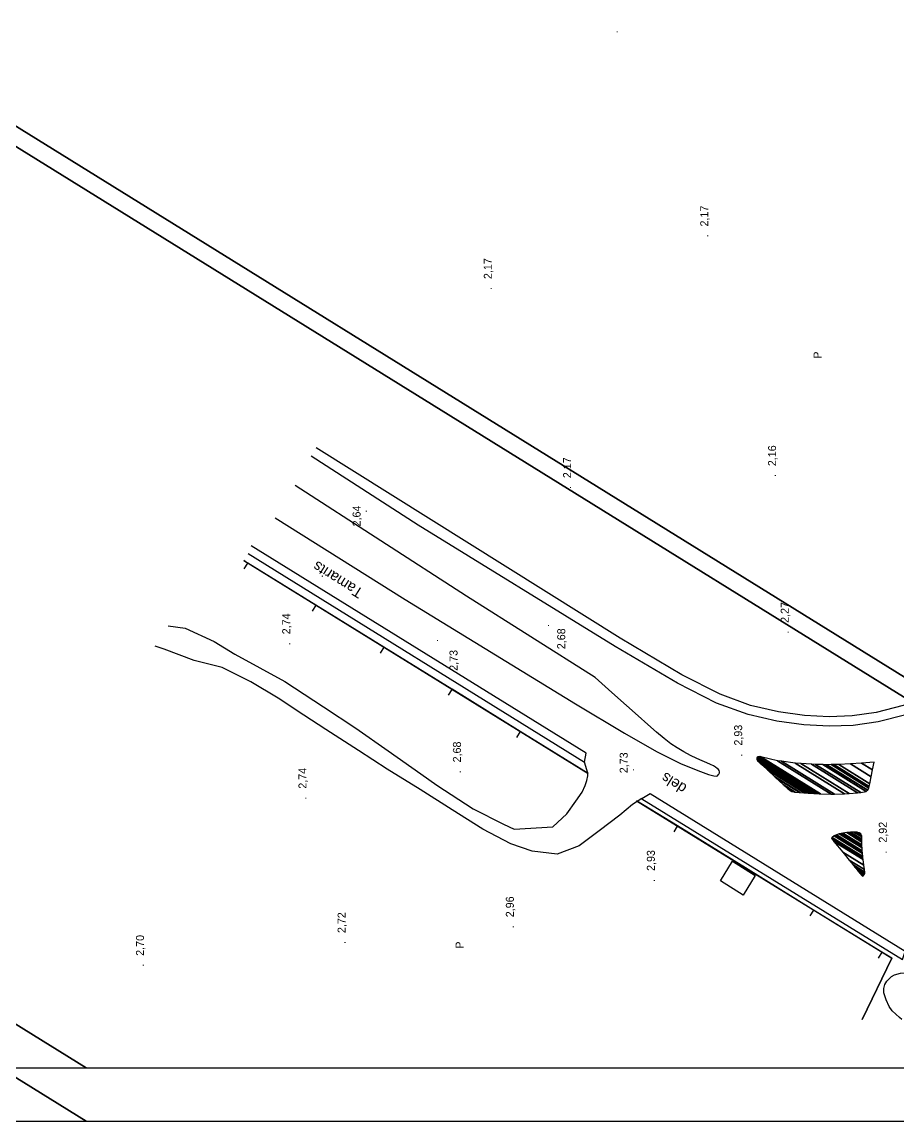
# Model space of a CAD drawing. Extents: x 730654 to 731244, y 4379381 to 4380408.
# Drawn here: x 730950.5 to 731114.7, y 4379381 to 4379587 of the extents above; entities that cross this region are included whole.
import ezdxf

# ---------------------------------------------------------------- set-up
doc = ezdxf.new("R2010")
doc.units = 0
doc.linetypes.add('DASHED', pattern=[0])
doc.layers.get('0').update_dxf_attribs({"linetype": 'CONTINUOUS'})
for name, color, linetype in [('1', 7, 'CONTINUOUS'), ('36', 7, 'CONTINUOUS'), ('44', 7, 'CONTINUOUS'), ('48', 7, 'CONTINUOUS'), ('50', 7, 'CONTINUOUS'), ('8', 7, 'CONTINUOUS'), ('PATTERN_CLASS', 7, 'CONTINUOUS')]:
    doc.layers.add(name, color=color, linetype=linetype)

msp = doc.modelspace()

# ---------------------------------------------------------------- linework, layer by layer
at = {"layer": '1', "color": 0, "linetype": 'CONTINUOUS'}
for p, q in [((730992.79, 4379485.59), (730992.05, 4379486.05)), ((730992.79, 4379485.58), (730992.1, 4379484.47)), ((731005.55, 4379477.69), (731004.87, 4379476.58)), ((731018.32, 4379469.8), (731017.63, 4379468.69)), ((731031.09, 4379461.92), (731018.33, 4379469.81)), ((731031.08, 4379461.91), (731030.4, 4379460.8)), ((731043.85, 4379454.03), (731031.1, 4379461.92)), ((731043.85, 4379454.02), (731043.16, 4379452.91)), ((731056.62, 4379446.14), (731043.86, 4379454.03)), ((731073.34, 4379436.31), (731065.7, 4379441.02)), ((731073.33, 4379436.29), (731072.65, 4379435.19)), ((731086.11, 4379428.43), (731073.35, 4379436.3)), ((731098.88, 4379420.54), (731098.2, 4379419.43)), ((731111.65, 4379412.66), (731110.97, 4379411.55))]:
    msp.add_line(p, q, dxfattribs=at)
for points in [[(731200, 4379585.08), (731175.84, 4379535.46), (731150.35, 4379482.98), (731147.26, 4379478.46), (731144.39, 4379474.98), (731141.57, 4379472.02), (731138.52, 4379469.27), (731135.03, 4379466.52), (731131.04, 4379463.83), (731126.55, 4379461.29), (731121.57, 4379459.02), (731116.19, 4379457.16), (731110.96, 4379455.83), (731106.3, 4379455.14), (731101.81, 4379454.98), (731097.04, 4379455.23), (731091.96, 4379455.92), (731086.59, 4379457.17), (731080.67, 4379459.34), (731073.34, 4379463.04), (731061.67, 4379469.96), (731024.77, 4379492.71), (731004.7, 4379505.6)], [(731148.82, 4379483.94), (731145.82, 4379479.54), (731143.05, 4379476.17), (731140.31, 4379473.31), (731137.36, 4379470.64), (731133.97, 4379467.96), (731130.1, 4379465.36), (731125.74, 4379462.89), (731120.9, 4379460.69), (731115.69, 4379458.88), (731110.63, 4379457.6), (731106.13, 4379456.94), (731101.82, 4379456.78), (731097.2, 4379457.02), (731092.28, 4379457.69), (731087.08, 4379458.91), (731081.35, 4379461), (731074.18, 4379464.62), (731062.61, 4379471.5), (731005.61, 4379507.2)], [(730997.93, 4379494.06), (731022.33, 4379478.77), (731054.23, 4379459.21), (731063.45, 4379453.67), (731069.44, 4379450.25), (731073.94, 4379448.04), (731077.19, 4379446.69), (731079.17, 4379445.96), (731080.2, 4379445.67), (731080.68, 4379445.63), (731080.88, 4379445.73), (731081, 4379445.86), (731081.11, 4379446.04), (731081.22, 4379446.26), (731081.27, 4379446.48), (731081.2, 4379446.69), (731081.05, 4379446.89), (731080.83, 4379447.1), (731080.52, 4379447.33), (731080.1, 4379447.58), (731079.55, 4379447.85), (731078.86, 4379448.14), (731078.01, 4379448.48), (731076.99, 4379448.92), (731075.83, 4379449.48), (731074.57, 4379450.17), (731073.32, 4379450.92), (731072.11, 4379451.71), (731070.85, 4379452.67), (731069.42, 4379453.88), (731067.81, 4379455.33), (731065.99, 4379456.96), (731063.79, 4379458.91), (731061.06, 4379461.3), (731057.91, 4379464.1), (731033.84, 4379479.35), (731001.71, 4379500.13)], [(730992.87, 4379487.38), (731055.95, 4379448.25), (731056.24, 4379449.94), (731012.3, 4379477.13), (730993.45, 4379488.83)], [(731018.32, 4379469.81), (731005.56, 4379477.7), (730992.8, 4379485.59)], [(731083.66, 4379429.68), (731087.95, 4379427.02), (731085.7, 4379423.36), (731081.4, 4379426.03), (731083.66, 4379429.68)], [(731111.66, 4379412.67), (731098.89, 4379420.55), (731086.12, 4379428.43)], [(731108, 4379400), (731113.56, 4379411.5), (731111.67, 4379412.67)]]:
    msp.add_lwpolyline(points, dxfattribs=at)
msp.add_lwpolyline([(731116.02, 4379412.8), (731068.26, 4379442.35), (731066.69, 4379441.38), (731115.56, 4379411.3)], close=True, dxfattribs=at)
at = {"layer": '44', "color": 0, "linetype": 'CONTINUOUS'}
msp.add_lwpolyline([(731115.44, 4379400), (731114.95, 4379400.39), (731113.59, 4379401.67), (731113.05, 4379402.48), (731112.47, 4379403.71), (731112.06, 4379405.02), (731112.03, 4379405.85), (731112.23, 4379406.58), (731112.63, 4379407.19), (731113.47, 4379408.1), (731114.06, 4379408.4), (731115.14, 4379408.71), (731116.04, 4379408.76), (731116.54, 4379408.69), (731118.4, 4379408.31), (731119.34, 4379407.9), (731120.9, 4379407.03), (731123.19, 4379405.61), (731129.05, 4379401.83), (731131.73, 4379400)], dxfattribs=at)
at = {"layer": '8', "color": 0, "linetype": 'DASHED'}
msp.add_lwpolyline([(730977.91, 4379473.79), (730981.05, 4379473.35), (730986.52, 4379470.88), (730990.4, 4379468.51), (730999.78, 4379463.37), (731007.03, 4379458.66), (731013.05, 4379454.63), (731019.16, 4379450.39), (731025.27, 4379446.09), (731028.26, 4379443.98), (731035.09, 4379439.54), (731040.72, 4379436.62), (731042.76, 4379435.71), (731049.98, 4379436.12), (731052.59, 4379438.58), (731054.32, 4379440.96), (731055.5, 4379442.65), (731056.08, 4379443.86), (731056.4, 4379444.84), (731056.54, 4379445.67), (731056.54, 4379446.23), (731055.96, 4379448.28)], dxfattribs=at)
at = {"layer": '8', "color": 0, "linetype": 'CONTINUOUS'}
msp.add_lwpolyline([(731066.69, 4379441.42), (731064.92, 4379440.34), (731062.58, 4379438.31), (731058.69, 4379435.42), (731054.96, 4379432.61), (731050.84, 4379431.04), (731046.11, 4379431.6), (731042.1, 4379432.94), (731036.87, 4379435.73), (731031.15, 4379439.32), (731025.11, 4379443.16), (731018.92, 4379446.98), (731013.55, 4379450.44), (731007.44, 4379454.41), (731003.35, 4379457.04), (730998.48, 4379460.23), (730993.4, 4379463.32), (730988.01, 4379466), (730982.79, 4379467.31), (730977.16, 4379469.44), (730975.46, 4379470)], dxfattribs=at)
at = {"layer": 'PATTERN_CLASS', "color": 0, "linetype": 'CONTINUOUS'}
msp.add_line((730992.05, 4379486.05), (731056.62, 4379446.14), dxfattribs=at)
msp.add_lwpolyline([(731065.7, 4379441.02), (731113.56, 4379411.5), (731108, 4379400)], dxfattribs=at)

# ---------------------------------------------------------------- texts
at = {"layer": '36', "color": 0, "linetype": 'CONTINUOUS'}
for p in [(731100.36, 4379523.89), (731033.27, 4379413.31)]:
    msp.add_text('P', height=1.5, rotation=90, dxfattribs=at).set_placement(p)
at = {"layer": '48', "color": 0, "linetype": 'CONTINUOUS'}
for s, p in [('.', (731062.17, 4379584.85)), (' 2,17', (731079.13, 4379548.11)), ('.', (731079.13, 4379546.61)), (' 2,17', (731038.56, 4379538.25)), ('.', (731038.56, 4379536.75)), (' 2,16', (731091.84, 4379503.19)), (' 2,17', (731053.42, 4379500.94)), ('.', (731091.84, 4379501.69)), ('.', (731053.42, 4379499.44)), (' 2,64', (731013.96, 4379491.89)), ('.', (731015.17, 4379495.01)), (' 2,27', (731094.22, 4379473.82)), (' 2,74', (731000.77, 4379471.67)), ('.', (731049.3, 4379473.61)), (' 2,68', (731052.32, 4379468.88)), ('.', (731094.22, 4379472.32)), ('.', (731000.77, 4379470.17)), ('.', (731028.5, 4379470.77)), (' 2,73', (731032.13, 4379464.83)), (' 2,93', (731085.49, 4379450.81)), (' 2,68', (731032.77, 4379447.66)), (' 2,73', (731064.03, 4379445.63)), ('.', (731085.49, 4379449.31)), (' 2,74', (731003.82, 4379442.73)), ('.', (731065.24, 4379446.54)), ('.', (731032.77, 4379446.16)), ('.', (731003.82, 4379441.23)), (' 2,92', (731112.6, 4379432.62)), (' 2,93', (731069.12, 4379427.32)), ('.', (731112.6, 4379431.12)), ('.', (731069.12, 4379425.82)), (' 2,96', (731042.69, 4379418.64)), (' 2,72', (731011.15, 4379415.67)), ('.', (731042.69, 4379417.14)), (' 2,70', (730973.36, 4379411.41)), ('.', (731011.15, 4379414.17)), ('.', (730973.36, 4379409.91))]:
    msp.add_text(s, height=1.5, rotation=90, dxfattribs=at).set_placement(p)
at = {"layer": '50', "color": 0, "linetype": 'CONTINUOUS'}
for s, rotation, p in [('Tamarits', 147.9271, (731014.63, 4379480.54)), ('dels', 148.0806, (731075.28, 4379443.87))]:
    msp.add_text(s, height=2, rotation=rotation, dxfattribs=at).set_placement(p)

# ---------------------------------------------------------------- meshes
at = {"color": 0, "linetype": 'CONTINUOUS'}
mesh = msp.add_polyface(dxfattribs=at)
corners = [(730654.5, 4379381), (730654.5, 4379381), (730654.5, 4379571.96), (730962.5, 4379381), (730654.5, 4379746.49), (731244, 4379381), (730654.5, 4380407.5), (731244, 4380042.01), (731244, 4380407.5)]
mesh.append_faces([[corners[k] for k in face] for face in [(0, 1, 3, 2), (2, 3, 5, 4), (4, 5, 7, 6), (6, 7, 8, 8)]], dxfattribs={"vtx0": -1, "vtx2": -1, "color": 0})
mesh = msp.add_polyface(dxfattribs=at)
corners = [(730664.5, 4379391), (730664.5, 4379391), (730664.5, 4379575.76), (730962.5, 4379391), (730664.5, 4379744.09), (731234, 4379391), (730664.5, 4380211), (731234, 4379857.91), (730962.5, 4380211), (731234, 4380042.67), (731234, 4380211)]
mesh.append_faces([[corners[k] for k in face] for face in [(0, 1, 3, 2), (2, 3, 5, 4), (4, 5, 7, 6), (6, 7, 9, 8), (8, 9, 10, 10)]], dxfattribs={"vtx0": -1, "vtx2": -1, "color": 0})
at = {"layer": '1', "color": 0, "linetype": 'CONTINUOUS'}
mesh = msp.add_polyface(dxfattribs=at)
corners = [(731094.49, 4379442.94), (731094.82, 4379442.76), (731094.33, 4379443.06), (731094.93, 4379442.74), (731094.04, 4379443.29), (731095.35, 4379442.65), (731093.33, 4379443.9), (731095.43, 4379442.64), (731093.16, 4379444.05), (731096.24, 4379442.59), (731091.74, 4379445.38), (731096.36, 4379442.58), (731091.55, 4379445.56), (731097.14, 4379442.53), (731090.29, 4379446.78), (731097.7, 4379442.5), (731089.32, 4379447.69), (731097.95, 4379442.48), (731088.88, 4379448.1), (731097.98, 4379442.48), (731088.82, 4379448.16), (731098.09, 4379442.47), (731088.61, 4379448.35), (731098.12, 4379442.47), (731088.52, 4379448.42), (731098.19, 4379442.46), (731088.39, 4379448.54), (731098.32, 4379442.46), (731088.27, 4379448.69), (731098.54, 4379442.44), (731088.22, 4379448.84), (731098.8, 4379442.43), (731088.23, 4379448.98), (731099, 4379442.41), (731088.25, 4379449.08), (731099.22, 4379442.4), (731088.3, 4379449.17), (731099.55, 4379442.38), (731088.43, 4379449.27), (731100, 4379442.35), (731088.77, 4379449.31), (731100.15, 4379442.34), (731088.99, 4379449.26), (731102.18, 4379442.29), (731092.13, 4379448.52), (731102.8, 4379442.27), (731092.88, 4379448.42), (731104.7, 4379442.34), (731095.44, 4379448.08), (731105.57, 4379442.37), (731096.48, 4379448), (731107.13, 4379442.51), (731098.49, 4379447.86), (731107.74, 4379442.56), (731099.22, 4379447.84), (731108.72, 4379442.77), (731100.6, 4379447.81), (731108.97, 4379442.99), (731101.22, 4379447.79), (731109.03, 4379443.04), (731101.37, 4379447.79), (731109.26, 4379443.4), (731102.16, 4379447.8), (731109.32, 4379443.67), (731102.65, 4379447.81), (731109.32, 4379443.67), (731103.62, 4379447.82), (731109.43, 4379444.22), (731105.78, 4379447.92), (731109.68, 4379445.5), (731107.87, 4379448.09), (731109.94, 4379446.81), (731110.23, 4379448.28)]
mesh.append_faces([[corners[k] for k in face] for face in [(0, 0, 1, 2), (2, 1, 3, 4), (4, 3, 5, 6), (6, 5, 7, 8), (8, 7, 9, 10), (10, 9, 11, 12), (12, 11, 13, 14), (14, 13, 15, 16), (16, 15, 17, 18), (18, 17, 19, 20), (20, 19, 21, 22), (22, 21, 23, 24), (24, 23, 25, 26), (26, 25, 27, 28), (28, 27, 29, 30), (30, 29, 31, 32), (32, 31, 33, 34), (34, 33, 35, 36), (36, 35, 37, 38), (38, 37, 39, 40), (40, 39, 41, 42), (42, 41, 43, 44), (44, 43, 45, 46), (46, 45, 47, 48), (48, 47, 49, 50), (50, 49, 51, 52), (52, 51, 53, 54), (54, 53, 55, 56), (56, 55, 57, 58), (58, 57, 59, 60), (60, 59, 61, 62), (62, 61, 63, 64), (64, 65, 67, 66), (66, 67, 69, 68), (68, 69, 71, 70), (70, 71, 72, 72)]], dxfattribs={"vtx0": -1, "vtx2": -1, "color": 0})
mesh = msp.add_polyface(dxfattribs=at)
corners = [(731107.91, 4379427.01), (731107.91, 4379427.01), (731107.89, 4379427.03), (731108.07, 4379426.92), (731107.54, 4379427.47), (731108.23, 4379427.04), (731107.17, 4379427.92), (731108.35, 4379427.19), (731106.89, 4379428.26), (731108.43, 4379427.31), (731106.76, 4379428.43), (731108.48, 4379427.36), (731106.62, 4379428.6), (731108.49, 4379427.44), (731106.28, 4379429.02), (731108.47, 4379427.66), (731105.56, 4379429.9), (731108.4, 4379428.14), (731104.36, 4379431.37), (731108.29, 4379428.94), (731102.7, 4379433.42), (731108.15, 4379430.04), (731102.23, 4379434), (731108.12, 4379430.35), (731102.39, 4379434.15), (731108.09, 4379430.61), (731102.74, 4379434.44), (731108.04, 4379431.15), (731102.83, 4379434.49), (731108.03, 4379431.27), (731103.16, 4379434.67), (731108, 4379431.67), (731103.68, 4379434.85), (731107.97, 4379432.19), (731104.06, 4379434.91), (731107.95, 4379432.5), (731104.36, 4379434.96), (731107.95, 4379432.74), (731105.09, 4379435.05), (731107.94, 4379433.28), (731105.5, 4379435.1), (731107.94, 4379433.59), (731105.79, 4379435.14), (731107.93, 4379433.82), (731106.42, 4379435.17), (731107.9, 4379434.25), (731106.67, 4379435.16), (731107.89, 4379434.4), (731106.98, 4379435.14), (731107.81, 4379434.63), (731107.42, 4379435.03), (731107.73, 4379434.84), (731107.43, 4379435.03)]
mesh.append_faces([[corners[k] for k in face] for face in [(0, 1, 3, 2), (2, 3, 5, 4), (4, 5, 7, 6), (6, 7, 9, 8), (8, 9, 11, 10), (10, 11, 13, 12), (12, 13, 15, 14), (14, 15, 17, 16), (16, 17, 19, 18), (18, 19, 21, 20), (20, 21, 23, 22), (22, 23, 25, 24), (24, 25, 27, 26), (26, 27, 29, 28), (28, 29, 31, 30), (30, 31, 33, 32), (32, 33, 35, 34), (34, 35, 37, 36), (36, 37, 39, 38), (38, 39, 41, 40), (40, 41, 43, 42), (42, 43, 45, 44), (44, 45, 47, 46), (46, 47, 49, 48), (48, 49, 51, 50), (50, 51, 52, 52)]], dxfattribs={"vtx0": -1, "vtx2": -1, "color": 0})

doc.saveas('drawing.dxf')
